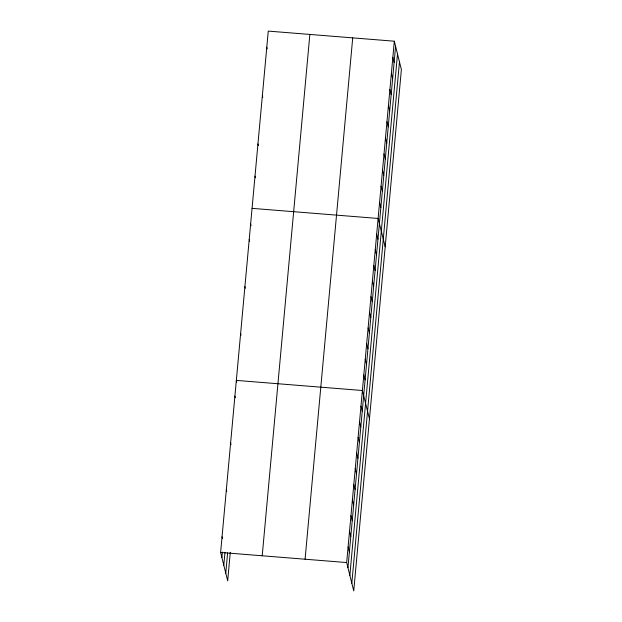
<?xml version="1.0" encoding="UTF-8"?>
<svg xmlns="http://www.w3.org/2000/svg" width="622" height="622" viewBox="0 0 622 622"><rect width="100%" height="100%" fill="white"/><g stroke="black" fill="none" stroke-linecap="round" stroke-linejoin="round"><path stroke-width="0.93" d="M230.288 552.274L227.683 580.793L220.616 552.445L268.261 31.1L394.317 41.207L401.384 69.555L353.739 590.9L346.672 562.552L394.317 41.207M221.883 557.553L222.388 552.033M223.796 565.219L224.977 552.344M225.77 573.126L227.621 552.888M262.212 555.78L309.857 34.435M305.075 559.217L352.721 37.872M347.947 567.653L395.592 46.308M349.859 575.327L397.505 53.982M351.827 583.226L399.472 61.881M252.058 208.354L378.122 218.462L385.189 246.81M220.616 552.445L346.672 562.552M392.847 57.317L394.123 62.425M391.37 73.435L392.645 78.535M389.901 89.545L391.176 94.653M388.431 105.662L389.699 110.77M386.954 121.772L388.229 126.88M385.484 137.89L386.752 142.998M384.007 154.007L385.282 159.108M382.538 170.117L383.813 175.225M381.061 186.235L382.336 191.335M379.591 202.344L380.866 207.453M376.691 234.105L377.958 239.206M375.26 249.741L376.535 254.849M373.83 265.384L375.105 270.492M372.399 281.02L373.674 286.128M370.969 296.663L372.244 301.771M369.538 312.306L370.813 317.407M368.115 327.942L369.382 333.05M366.685 343.585L367.952 348.693M365.254 359.228L366.529 364.329M363.823 374.864L365.098 379.972M369.46 418.855L362.393 390.507L236.337 380.4L236.764 382.102M360.962 406.143L362.237 411.251M266.791 47.218L267.211 48.913M359.539 421.786L360.807 426.894M358.109 437.429L359.376 442.53M356.678 453.065L357.953 458.173M262.367 95.555L262.795 97.257M355.248 468.708L356.523 473.816M353.817 484.351L355.092 489.452M352.386 499.987L353.661 505.095M350.956 515.63L352.231 520.738M257.951 143.9L258.379 145.602M349.533 531.274L350.8 536.374M348.102 546.909L349.37 552.017M255.004 176.127L255.432 177.83M250.635 223.998L251.055 225.7M249.204 239.641L249.624 241.344M244.912 286.563L245.34 288.258M240.628 333.478L241.048 335.18M234.906 396.043L235.334 397.746M230.622 442.965L231.042 444.668M226.33 489.887L226.758 491.59M222.046 536.809L222.466 538.504"/></g></svg>
